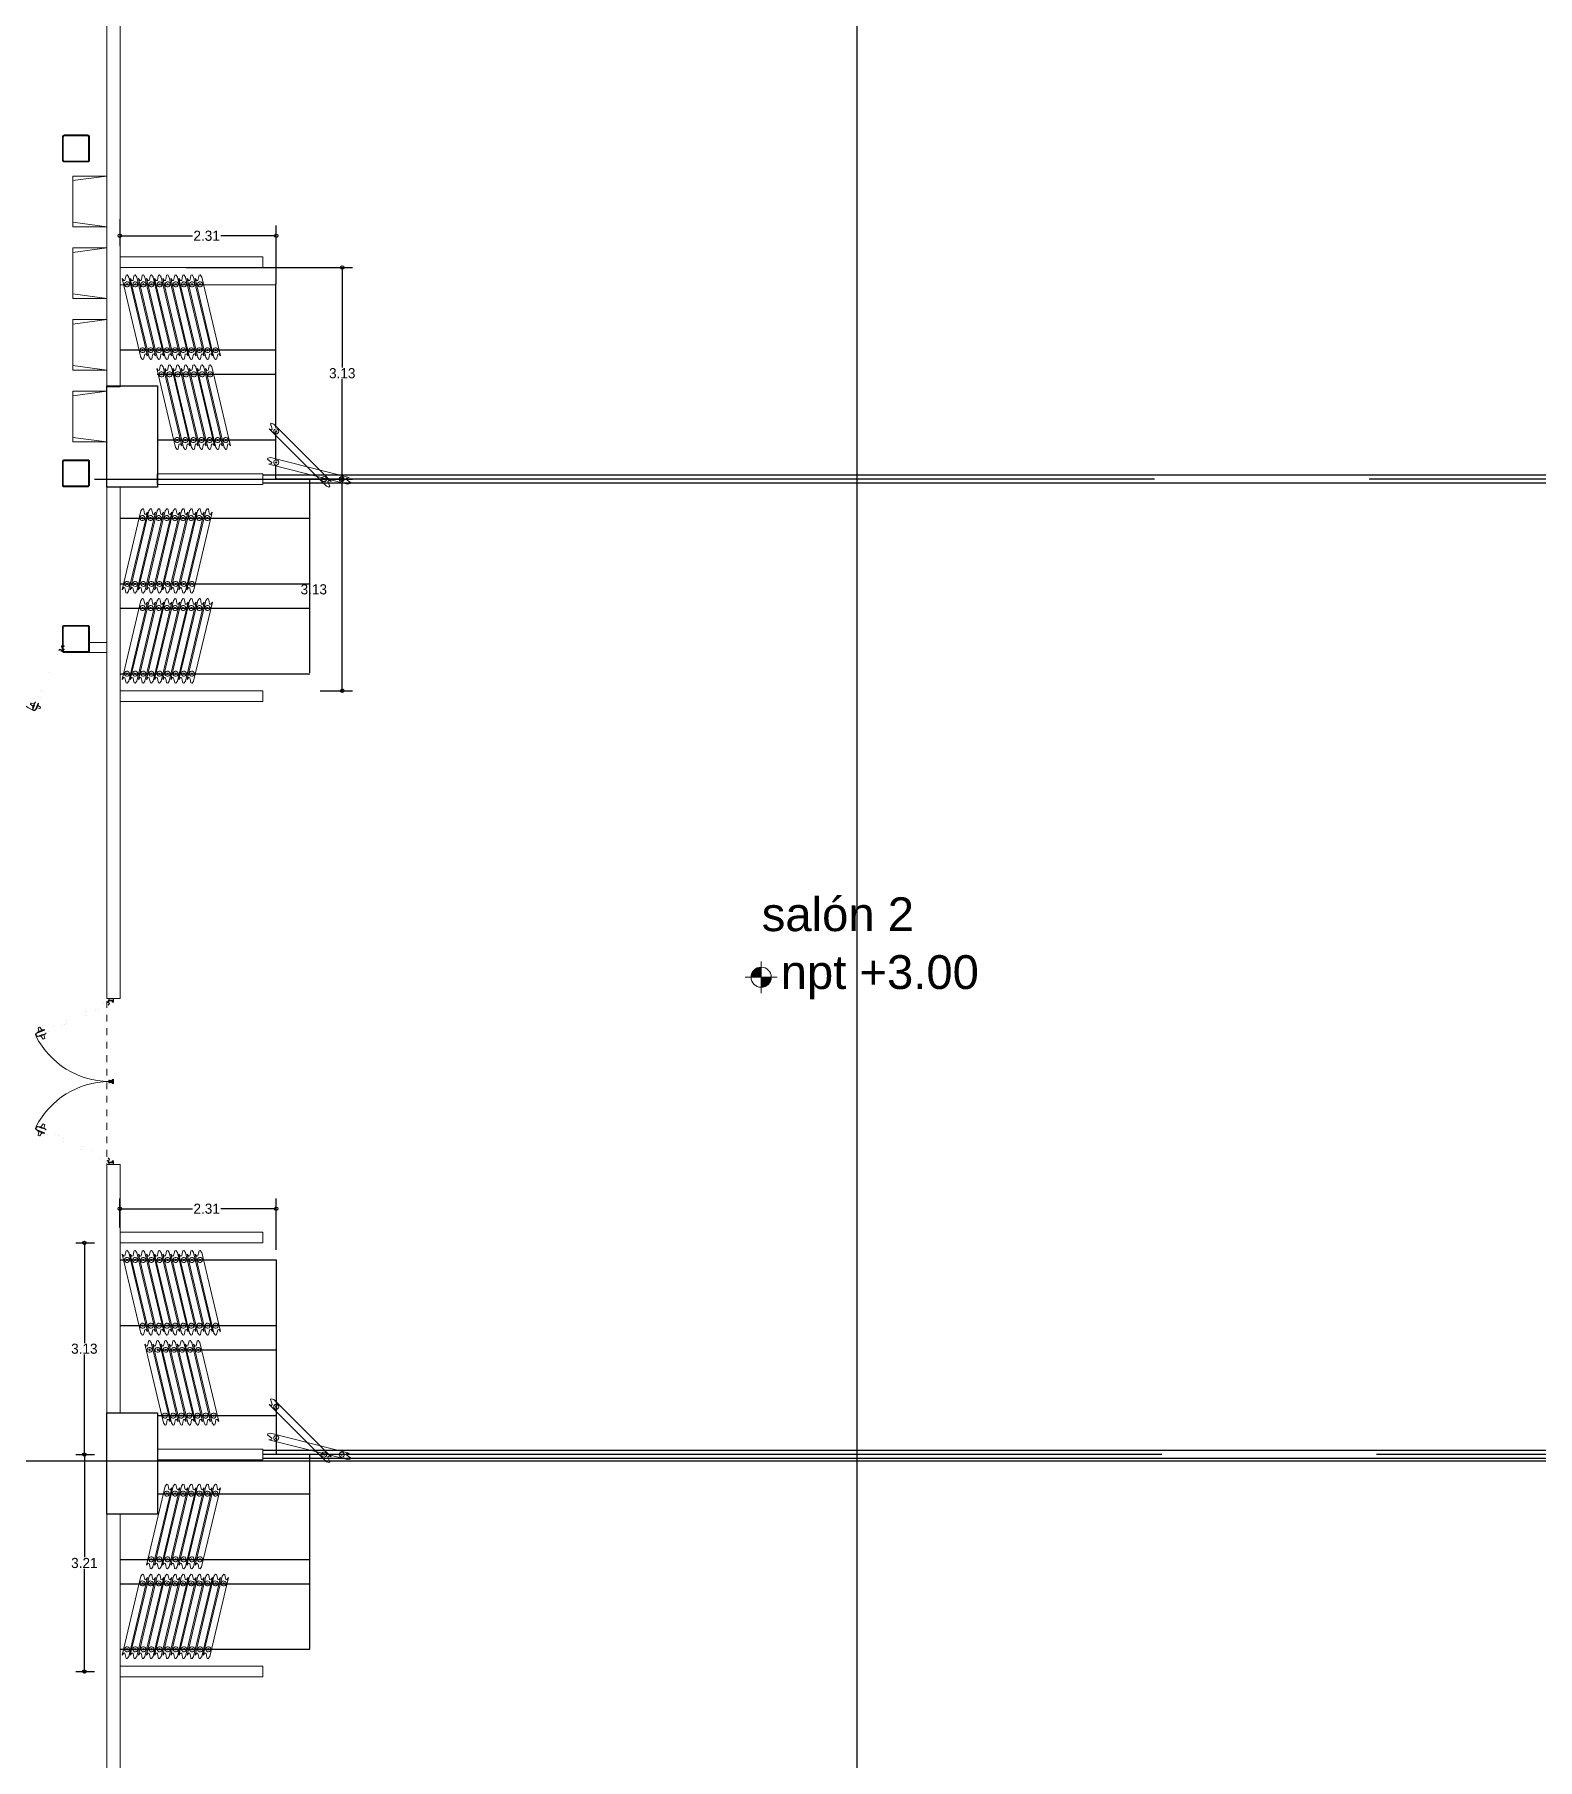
# Model space of a CAD drawing. Header units: millimetres. Extents: x 744843 to 745492, y 2520966 to 2521458.
# Drawn here: x 745348.16 to 745370.4, y 2521119.69 to 2521145.21 of the extents above; entities that cross this region are included whole.
import ezdxf

# ---------------------------------------------------------------- set-up
doc = ezdxf.new("R2010")
doc.units = ezdxf.units.MM
doc.header["$PDMODE"] = 35
doc.header["$PDSIZE"] = 1
doc.linetypes.add('CENTRO2', pattern=[28.575, 19.05, -3.175, 3.175, -3.175])
doc.linetypes.add('HIDDEN', pattern=[9.525, 6.35, -3.175])
for name, color, linetype in [('A-Columnas_Pppal', 3, 'Continuous'), ('A_Cotas_Paños', 8, 'Continuous'), ('A_Ejes', 8, 'Continuous'), ('A_Muebles_fijos', 8, 'Continuous'), ('A_Muros_Mobiles', 16, 'Continuous')]:
    doc.layers.add(name, color=color, linetype=linetype)
for name, color, linetype, lineweight in [('A-Columnas_Secun', 74, 'Continuous', 20), ('A_Muebles', 8, 'Continuous', 20), ('A_Muros', 30, 'Continuous', 20), ('A_Muros_Concreto', 3, 'Continuous', 0), ('A_Niveles', 1, 'Continuous', 20), ('A_Proyecciones', 192, 'HIDDEN', 20), ('A_Puertas', 8, 'Continuous', 0), ('A_Textos', 4, 'Continuous', 20)]:
    doc.layers.add(name, color=color, linetype=linetype, lineweight=lineweight)
doc.styles.add('Arial', font='arial.ttf', dxfattribs={"height": 1})
doc.dimstyles.new('EJES', dxfattribs={"dimtxt": 0.25, "dimasz": 0.25, "dimexe": 0.5, "dimexo": 0.25, "dimgap": 0.01, "dimtad": 0, "dimtih": 1, "dimtoh": 1, "dimzin": 4, "dimdsep": 46, "dimtxsty": 'Standard', "dimblk": 'ORIGIN', "dimcen": 0.09, "dimclrd": 8, "dimclre": 8, "dimclrt": 4, "dimadec": 1, "dimazin": 0, "dimtfac": 1, "dimtofl": 0, "dimtmove": 2, "dimatfit": 3, "dimfxl": 0.15, "dimtolj": 1, "dimtzin": 0, "dimlwd": -1, "dimlwe": -1, "dimarcsym": 0})

# ---------------------------------------------------------------- blocks, each defined once
blk = doc.blocks.new('telefono publico')
at = {"layer": 'A_Muebles'}
for points in [[(-131445.548, 696882.413), (-131445.148, 696882.413), (-131445.148, 696881.813), (-131445.548, 696881.813)], [(-131445.548, 696882.413), (-131445.148, 696882.359), (-131445.148, 696881.867), (-131445.548, 696881.813)]]:
    blk.add_lwpolyline(points, close=True, dxfattribs=at)
blk = doc.blocks.new('A$C05567849-flat-70')
at = {"layer": 'A_Muros_Mobiles', "color": 8, "lineweight": 5}
for p, q in [((-0.014, 0.089), (-0.018, 0.073)), ((0.012, 0.048), (-0.018, 0.073)), ((0.024, 0.097), (-0.014, 0.089)), ((0, 0), (0.038, 0.008)), ((1.163, -0.294), (0, 0)), ((0.012, 0.048), (0.042, 0.024)), ((0.024, 0.097), (1.188, -0.197)), ((0.038, 0.008), (0.042, 0.024)), ((1.15, -0.205), (1.146, -0.221)), ((1.176, -0.245), (1.146, -0.221)), ((1.188, -0.197), (1.15, -0.205)), ((1.176, -0.245), (1.206, -0.27)), ((1.163, -0.294), (1.201, -0.286)), ((1.201, -0.286), (1.206, -0.27))]:
    blk.add_line(p, q, dxfattribs=at)
for centre, major_axis, start_param, end_param in [((0.109, 0.024), (0.0264, 0.0264), 2.108743, 8.391928), ((0.109, 0.024), (-0.00647, 0.00647), 0.537946299462214, 6.8211316066418), ((1.079, -0.221), (0.0264, 0.0264), 2.108743, 8.391928), ((1.079, -0.221), (-0.00647, 0.00647), 0.537946301142366, 6.821131608321952)]:
    blk.add_ellipse(centre, major_axis=major_axis, ratio=1, start_param=start_param, end_param=end_param, dxfattribs=at)
blk = doc.blocks.new('A$C05567849-flat-71')
at = {"layer": 'A_Muros_Mobiles', "color": 8, "lineweight": 5}
for p, q in [((0.85, -0.847), (0, 0)), ((0, 0), (0.037, -0.013)), ((0.034, 0.084), (0.022, 0.072)), ((0.035, 0.035), (0.022, 0.072)), ((0.071, 0.071), (0.034, 0.084)), ((0.035, 0.035), (0.048, -0.001)), ((0.071, 0.071), (0.921, -0.776)), ((0.037, -0.013), (0.048, -0.001)), ((0.884, -0.763), (0.872, -0.775)), ((0.921, -0.776), (0.884, -0.763)), ((0.85, -0.847), (0.887, -0.86)), ((0.885, -0.812), (0.872, -0.775)), ((0.885, -0.812), (0.898, -0.848)), ((0.887, -0.86), (0.898, -0.848))]:
    blk.add_line(p, q, dxfattribs=at)
for centre, major_axis, start_param, end_param in [((0.106, -0.035), (0.0264, 0.0264), 1.572493, 7.855678), ((0.106, -0.035), (0.00647, 0.00647), 1.572493, 7.855678), ((0.814, -0.741), (0.0264, 0.0264), 1.572493, 7.855678), ((0.814, -0.741), (-0.00647, 0.00647), 0.001697, 6.284882)]:
    blk.add_ellipse(centre, major_axis=major_axis, ratio=1, start_param=start_param, end_param=end_param, dxfattribs=at)
blk = doc.blocks.new('A$C05567849-flat-72')
at = {"layer": 'A_Muros_Mobiles', "color": 8, "lineweight": 5}
for p, q in [((-0.014, 0.089), (-0.018, 0.073)), ((0.012, 0.048), (-0.018, 0.073)), ((0.024, 0.097), (-0.014, 0.089)), ((0, 0), (0.038, 0.008)), ((1.163, -0.294), (0, 0)), ((0.012, 0.048), (0.042, 0.024)), ((0.024, 0.097), (1.188, -0.197)), ((0.038, 0.008), (0.042, 0.024)), ((1.15, -0.205), (1.146, -0.221)), ((1.176, -0.245), (1.146, -0.221)), ((1.188, -0.197), (1.15, -0.205)), ((1.176, -0.245), (1.206, -0.27)), ((1.163, -0.294), (1.201, -0.286)), ((1.201, -0.286), (1.206, -0.27))]:
    blk.add_line(p, q, dxfattribs=at)
for centre, major_axis, start_param, end_param in [((0.109, 0.024), (0.0264, 0.0264), 2.108743, 8.391928), ((0.109, 0.024), (-0.00647, 0.00647), 0.537946299462214, 6.8211316066418), ((1.079, -0.221), (0.0264, 0.0264), 2.108743, 8.391928), ((1.079, -0.221), (-0.00647, 0.00647), 0.537946301142366, 6.821131608321952)]:
    blk.add_ellipse(centre, major_axis=major_axis, ratio=1, start_param=start_param, end_param=end_param, dxfattribs=at)
blk = doc.blocks.new('A$C05567849-flat-73')
at = {"layer": 'A_Muros_Mobiles', "color": 8, "lineweight": 5}
for p, q in [((0.85, -0.847), (0, 0)), ((0, 0), (0.037, -0.013)), ((0.034, 0.084), (0.022, 0.072)), ((0.035, 0.035), (0.022, 0.072)), ((0.071, 0.071), (0.034, 0.084)), ((0.035, 0.035), (0.048, -0.001)), ((0.071, 0.071), (0.921, -0.776)), ((0.037, -0.013), (0.048, -0.001)), ((0.884, -0.763), (0.872, -0.775)), ((0.921, -0.776), (0.884, -0.763)), ((0.85, -0.847), (0.887, -0.86)), ((0.885, -0.812), (0.872, -0.775)), ((0.885, -0.812), (0.898, -0.848)), ((0.887, -0.86), (0.898, -0.848))]:
    blk.add_line(p, q, dxfattribs=at)
for centre, major_axis, start_param, end_param in [((0.106, -0.035), (0.0264, 0.0264), 1.572493, 7.855678), ((0.106, -0.035), (0.00647, 0.00647), 1.572493, 7.855678), ((0.814, -0.741), (0.0264, 0.0264), 1.572493, 7.855678), ((0.814, -0.741), (-0.00647, 0.00647), 0.001697, 6.284882)]:
    blk.add_ellipse(centre, major_axis=major_axis, ratio=1, start_param=start_param, end_param=end_param, dxfattribs=at)
blk = doc.blocks.new('A$C05567849-flat-74')
at = {"layer": 'A_Muros_Mobiles', "color": 8, "lineweight": 5}
for p, q in [((0.277, -1.168), (0, 0)), ((0, 0), (0.024, -0.03)), ((0.049, 0.012), (0.04, -0.026)), ((0.049, 0.012), (0.057, 0.049)), ((0.073, 0.053), (0.057, 0.049)), ((0.097, 0.023), (0.073, 0.053)), ((0.097, 0.023), (0.374, -1.145)), ((0.024, -0.03), (0.04, -0.026)), ((0.277, -1.168), (0.301, -1.198)), ((0.301, -1.198), (0.317, -1.194)), ((0.325, -1.156), (0.317, -1.194)), ((0.325, -1.156), (0.333, -1.118)), ((0.35, -1.114), (0.333, -1.118)), ((0.374, -1.145), (0.35, -1.114))]:
    blk.add_line(p, q, dxfattribs=at)
for centre, major_axis in [((0.072, -0.086), (0.0264, 0.0264)), ((0.072, -0.086), (0.00647, 0.00647)), ((0.302, -1.059), (0.0264, 0.0264)), ((0.302, -1.059), (0.00647, 0.00647))]:
    blk.add_ellipse(centre, major_axis=major_axis, ratio=1, start_param=1.017907, end_param=7.301092, dxfattribs=at)
blk = doc.blocks.new('A$C05567849-flat-84')
at = {"layer": 'A_Muros_Mobiles', "color": 8, "lineweight": 5}
for p, q in [((0.277, -1.168), (0, 0)), ((0, 0), (0.024, -0.03)), ((0.049, 0.012), (0.04, -0.026)), ((0.049, 0.012), (0.057, 0.049)), ((0.073, 0.053), (0.057, 0.049)), ((0.097, 0.023), (0.073, 0.053)), ((0.097, 0.023), (0.374, -1.145)), ((0.024, -0.03), (0.04, -0.026)), ((0.277, -1.168), (0.301, -1.198)), ((0.301, -1.198), (0.317, -1.194)), ((0.325, -1.156), (0.317, -1.194)), ((0.325, -1.156), (0.333, -1.118)), ((0.35, -1.114), (0.333, -1.118)), ((0.374, -1.145), (0.35, -1.114))]:
    blk.add_line(p, q, dxfattribs=at)
for centre, major_axis in [((0.072, -0.086), (0.0264, 0.0264)), ((0.072, -0.086), (0.00647, 0.00647)), ((0.302, -1.059), (0.0264, 0.0264)), ((0.302, -1.059), (0.00647, 0.00647))]:
    blk.add_ellipse(centre, major_axis=major_axis, ratio=1, start_param=1.017907, end_param=7.301092, dxfattribs=at)
blk = doc.blocks.new('A$C05567849-flat-91')
at = {"layer": 'A_Muros_Mobiles', "color": 8, "lineweight": 5}
for p, q in [((0.277, 1.168), (0, 0)), ((0.097, -0.023), (0.374, 1.145)), ((0.277, 1.168), (0.301, 1.198)), ((0.301, 1.198), (0.317, 1.194)), ((0.325, 1.156), (0.317, 1.194)), ((0.325, 1.156), (0.333, 1.118)), ((0.35, 1.114), (0.333, 1.118)), ((0.374, 1.145), (0.35, 1.114)), ((0, 0), (0.024, 0.03)), ((0.024, 0.03), (0.04, 0.026)), ((0.049, -0.012), (0.04, 0.026)), ((0.049, -0.012), (0.057, -0.049)), ((0.073, -0.053), (0.057, -0.049)), ((0.097, -0.023), (0.073, -0.053))]:
    blk.add_line(p, q, dxfattribs=at)
for centre, major_axis in [((0.302, 1.059), (0.0264, -0.0264)), ((0.302, 1.059), (0.00647, -0.00647)), ((0.072, 0.086), (0.0264, -0.0264)), ((0.072, 0.086), (0.00647, -0.00647))]:
    blk.add_ellipse(centre, major_axis=major_axis, ratio=1, start_param=-1.017907, end_param=5.265278, dxfattribs=at)
blk = doc.blocks.new('A$C05567849-flat-100')
at = {"layer": 'A_Muros_Mobiles', "color": 8, "lineweight": 5}
for p, q in [((0.277, 1.168), (0, 0)), ((0.097, -0.023), (0.374, 1.145)), ((0.277, 1.168), (0.301, 1.198)), ((0.301, 1.198), (0.317, 1.194)), ((0.325, 1.156), (0.317, 1.194)), ((0.325, 1.156), (0.333, 1.118)), ((0.35, 1.114), (0.333, 1.118)), ((0.374, 1.145), (0.35, 1.114)), ((0, 0), (0.024, 0.03)), ((0.024, 0.03), (0.04, 0.026)), ((0.049, -0.012), (0.04, 0.026)), ((0.049, -0.012), (0.057, -0.049)), ((0.073, -0.053), (0.057, -0.049)), ((0.097, -0.023), (0.073, -0.053))]:
    blk.add_line(p, q, dxfattribs=at)
for centre, major_axis in [((0.302, 1.059), (0.0264, -0.0264)), ((0.302, 1.059), (0.00647, -0.00647)), ((0.072, 0.086), (0.0264, -0.0264)), ((0.072, 0.086), (0.00647, -0.00647))]:
    blk.add_ellipse(centre, major_axis=major_axis, ratio=1, start_param=-1.017907, end_param=5.265278, dxfattribs=at)
blk = doc.blocks.new('A$C05567849-flat-109')
at = {"layer": 'A_Muros_Mobiles', "color": 8, "lineweight": 5}
for p, q in [((0.277, -1.168), (0, 0)), ((0, 0), (0.024, -0.03)), ((0.049, 0.012), (0.04, -0.026)), ((0.049, 0.012), (0.057, 0.049)), ((0.073, 0.053), (0.057, 0.049)), ((0.097, 0.023), (0.073, 0.053)), ((0.097, 0.023), (0.374, -1.145)), ((0.024, -0.03), (0.04, -0.026)), ((0.277, -1.168), (0.301, -1.198)), ((0.301, -1.198), (0.317, -1.194)), ((0.325, -1.156), (0.317, -1.194)), ((0.325, -1.156), (0.333, -1.118)), ((0.35, -1.114), (0.333, -1.118)), ((0.374, -1.145), (0.35, -1.114))]:
    blk.add_line(p, q, dxfattribs=at)
for centre, major_axis in [((0.072, -0.086), (0.0264, 0.0264)), ((0.072, -0.086), (0.00647, 0.00647)), ((0.302, -1.059), (0.0264, 0.0264)), ((0.302, -1.059), (0.00647, 0.00647))]:
    blk.add_ellipse(centre, major_axis=major_axis, ratio=1, start_param=1.017907, end_param=7.301092, dxfattribs=at)
blk = doc.blocks.new('A$C05567849-flat-119')
at = {"layer": 'A_Muros_Mobiles', "color": 8, "lineweight": 5}
for p, q in [((0.277, -1.168), (0, 0)), ((0, 0), (0.024, -0.03)), ((0.049, 0.012), (0.04, -0.026)), ((0.049, 0.012), (0.057, 0.049)), ((0.073, 0.053), (0.057, 0.049)), ((0.097, 0.023), (0.073, 0.053)), ((0.097, 0.023), (0.374, -1.145)), ((0.024, -0.03), (0.04, -0.026)), ((0.277, -1.168), (0.301, -1.198)), ((0.301, -1.198), (0.317, -1.194)), ((0.325, -1.156), (0.317, -1.194)), ((0.325, -1.156), (0.333, -1.118)), ((0.35, -1.114), (0.333, -1.118)), ((0.374, -1.145), (0.35, -1.114))]:
    blk.add_line(p, q, dxfattribs=at)
for centre, major_axis in [((0.072, -0.086), (0.0264, 0.0264)), ((0.072, -0.086), (0.00647, 0.00647)), ((0.302, -1.059), (0.0264, 0.0264)), ((0.302, -1.059), (0.00647, 0.00647))]:
    blk.add_ellipse(centre, major_axis=major_axis, ratio=1, start_param=1.017907, end_param=7.301092, dxfattribs=at)
blk = doc.blocks.new('A$C05567849-flat-126')
at = {"layer": 'A_Muros_Mobiles', "color": 8, "lineweight": 5}
for p, q in [((0.277, 1.168), (0, 0)), ((0.097, -0.023), (0.374, 1.145)), ((0.277, 1.168), (0.301, 1.198)), ((0.301, 1.198), (0.317, 1.194)), ((0.325, 1.156), (0.317, 1.194)), ((0.325, 1.156), (0.333, 1.118)), ((0.35, 1.114), (0.333, 1.118)), ((0.374, 1.145), (0.35, 1.114)), ((0, 0), (0.024, 0.03)), ((0.024, 0.03), (0.04, 0.026)), ((0.049, -0.012), (0.04, 0.026)), ((0.049, -0.012), (0.057, -0.049)), ((0.073, -0.053), (0.057, -0.049)), ((0.097, -0.023), (0.073, -0.053))]:
    blk.add_line(p, q, dxfattribs=at)
for centre, major_axis in [((0.302, 1.059), (0.0264, -0.0264)), ((0.302, 1.059), (0.00647, -0.00647)), ((0.072, 0.086), (0.0264, -0.0264)), ((0.072, 0.086), (0.00647, -0.00647))]:
    blk.add_ellipse(centre, major_axis=major_axis, ratio=1, start_param=-1.017907, end_param=5.265278, dxfattribs=at)
blk = doc.blocks.new('A$C05567849-flat-133')
at = {"layer": 'A_Muros_Mobiles', "color": 8, "lineweight": 5}
for p, q in [((0.277, 1.168), (0, 0)), ((0.097, -0.023), (0.374, 1.145)), ((0.277, 1.168), (0.301, 1.198)), ((0.301, 1.198), (0.317, 1.194)), ((0.325, 1.156), (0.317, 1.194)), ((0.325, 1.156), (0.333, 1.118)), ((0.35, 1.114), (0.333, 1.118)), ((0.374, 1.145), (0.35, 1.114)), ((0, 0), (0.024, 0.03)), ((0.024, 0.03), (0.04, 0.026)), ((0.049, -0.012), (0.04, 0.026)), ((0.049, -0.012), (0.057, -0.049)), ((0.073, -0.053), (0.057, -0.049)), ((0.097, -0.023), (0.073, -0.053))]:
    blk.add_line(p, q, dxfattribs=at)
for centre, major_axis in [((0.302, 1.059), (0.0264, -0.0264)), ((0.302, 1.059), (0.00647, -0.00647)), ((0.072, 0.086), (0.0264, -0.0264)), ((0.072, 0.086), (0.00647, -0.00647))]:
    blk.add_ellipse(centre, major_axis=major_axis, ratio=1, start_param=-1.017907, end_param=5.265278, dxfattribs=at)
blk = doc.blocks.new('_Origin')
at = {"color": 0, "linetype": 'ByBlock', "lineweight": -2}
blk.add_line((0, 0), (-1, 0), dxfattribs=at)
blk.add_circle((0, 0), 0.5, dxfattribs=at)
blk = doc.blocks.new('*D221')
at = {"layer": 'A_Cotas_Paños', "color": 8, "transparency": 16777216}
for p, q in [((745349.425, 2521142.474), (745349.425, 2521142.078)), ((745349.475, 2521142.228), (745350.499, 2521142.228)), ((745351.688, 2521142.228), (745350.919, 2521142.228)), ((745351.738, 2521141.512), (745351.738, 2521142.378))]:
    blk.add_line(p, q, dxfattribs=at)
at = {"layer": 'Defpoints', "color": 0, "transparency": 16777216}
for p in [(745349.425, 2521142.624), (745349.425, 2521142.228), (745351.738, 2521141.362)]:
    blk.add_point(p, dxfattribs=at)
at = {"layer": 'A_Cotas_Paños', "color": 8, "transparency": 16777216, "xscale": 0.05, "yscale": 0.05, "zscale": 0.05, "rotation": 180}
blk.add_blockref('_Origin', (745349.425, 2521142.228), dxfattribs=at)
at = {"layer": 'A_Cotas_Paños', "color": 8, "transparency": 16777216, "xscale": 0.05, "yscale": 0.05, "zscale": 0.05}
blk.add_blockref('_Origin', (745351.738, 2521142.228), dxfattribs=at)
at = {"layer": 'A_Cotas_Paños', "color": 4, "transparency": 16777216, "insert": (745350.709, 2521142.228), "char_height": 0.15, "attachment_point": 5}
blk.add_mtext('\\A1;2.31', dxfattribs=at)
blk = doc.blocks.new('*D220')
at = {"layer": 'A_Cotas_Paños', "color": 8, "transparency": 16777216}
for p, q in [((745349.425, 2521127.559), (745349.425, 2521127.985)), ((745351.738, 2521127.229), (745351.738, 2521127.985)), ((745349.475, 2521127.835), (745350.499, 2521127.835)), ((745351.688, 2521127.835), (745350.919, 2521127.835))]:
    blk.add_line(p, q, dxfattribs=at)
at = {"layer": 'Defpoints', "color": 0, "transparency": 16777216}
for p in [(745349.425, 2521127.835), (745349.425, 2521127.409), (745351.738, 2521127.079)]:
    blk.add_point(p, dxfattribs=at)
at = {"layer": 'A_Cotas_Paños', "color": 8, "transparency": 16777216, "xscale": 0.05, "yscale": 0.05, "zscale": 0.05, "rotation": 180}
blk.add_blockref('_Origin', (745349.425, 2521127.835), dxfattribs=at)
at = {"layer": 'A_Cotas_Paños', "color": 8, "transparency": 16777216, "xscale": 0.05, "yscale": 0.05, "zscale": 0.05}
blk.add_blockref('_Origin', (745351.738, 2521127.835), dxfattribs=at)
at = {"layer": 'A_Cotas_Paños', "color": 4, "transparency": 16777216, "insert": (745350.709, 2521127.835), "char_height": 0.15, "attachment_point": 5}
blk.add_mtext('\\A1;2.31', dxfattribs=at)
blk = doc.blocks.new('*D222')
at = {"layer": 'A_Cotas_Paños', "color": 8, "transparency": 16777216}
for p, q in [((745350.408, 2521141.759), (745352.865, 2521141.759)), ((745352.715, 2521141.709), (745352.715, 2521140.279)), ((745352.715, 2521138.679), (745352.715, 2521140.109)), ((745349.048, 2521138.629), (745352.865, 2521138.629))]:
    blk.add_line(p, q, dxfattribs=at)
at = {"layer": 'Defpoints', "color": 0, "transparency": 16777216}
for p in [(745350.258, 2521141.759), (745348.898, 2521138.629), (745352.715, 2521138.629)]:
    blk.add_point(p, dxfattribs=at)
at = {"layer": 'A_Cotas_Paños', "color": 8, "transparency": 16777216, "xscale": 0.05, "yscale": 0.05, "zscale": 0.05}
for p, rotation in [((745352.715, 2521141.759), 90), ((745352.715, 2521138.629), 270)]:
    blk.add_blockref('_Origin', p, dxfattribs=dict(at, rotation=rotation))
at = {"layer": 'A_Cotas_Paños', "color": 4, "transparency": 16777216, "insert": (745352.715, 2521140.194), "char_height": 0.15, "attachment_point": 5}
blk.add_mtext('\\A1;3.13', dxfattribs=at)
blk = doc.blocks.new('*D223')
at = {"layer": 'A_Cotas_Paños', "color": 8, "transparency": 16777216}
for p, q in [((745349.048, 2521138.629), (745352.865, 2521138.629)), ((745352.715, 2521135.549), (745352.715, 2521138.579)), ((745352.388, 2521135.499), (745352.865, 2521135.499))]:
    blk.add_line(p, q, dxfattribs=at)
at = {"layer": 'Defpoints', "color": 0, "transparency": 16777216}
for p in [(745348.898, 2521138.629), (745352.715, 2521138.629), (745352.238, 2521135.499)]:
    blk.add_point(p, dxfattribs=at)
at = {"layer": 'A_Cotas_Paños', "color": 8, "transparency": 16777216, "xscale": 0.05, "yscale": 0.05, "zscale": 0.05}
for p, rotation in [((745352.715, 2521138.629), 90), ((745352.715, 2521135.499), 270)]:
    blk.add_blockref('_Origin', p, dxfattribs=dict(at, rotation=rotation))
at = {"layer": 'A_Cotas_Paños', "color": 4, "transparency": 16777216, "insert": (745352.294, 2521136.997), "char_height": 0.15, "attachment_point": 5}
blk.add_mtext('\\A1;3.13', dxfattribs=at)
blk = doc.blocks.new('*D224')
at = {"layer": 'A_Cotas_Paños', "color": 8, "transparency": 16777216}
for p, q in [((745348.775, 2521124.199), (745349.05, 2521124.199)), ((745348.9, 2521124.149), (745348.9, 2521122.679)), ((745348.9, 2521121.039), (745348.9, 2521122.509)), ((745348.775, 2521120.989), (745349.05, 2521120.989))]:
    blk.add_line(p, q, dxfattribs=at)
at = {"layer": 'Defpoints', "color": 0, "transparency": 16777216}
for p in [(745348.625, 2521124.199), (745348.9, 2521124.199), (745348.625, 2521120.989)]:
    blk.add_point(p, dxfattribs=at)
at = {"layer": 'A_Cotas_Paños', "color": 8, "transparency": 16777216, "xscale": 0.05, "yscale": 0.05, "zscale": 0.05}
for p, rotation in [((745348.9, 2521124.199), 90), ((745348.9, 2521120.989), 270)]:
    blk.add_blockref('_Origin', p, dxfattribs=dict(at, rotation=rotation))
at = {"layer": 'A_Cotas_Paños', "color": 4, "transparency": 16777216, "insert": (745348.9, 2521122.594), "char_height": 0.15, "attachment_point": 5}
blk.add_mtext('\\A1;3.21', dxfattribs=at)
blk = doc.blocks.new('*D225')
at = {"layer": 'A_Cotas_Paños', "color": 8, "transparency": 16777216}
for p, q in [((745348.775, 2521127.329), (745349.05, 2521127.329)), ((745348.9, 2521127.279), (745348.9, 2521125.849)), ((745348.9, 2521124.249), (745348.9, 2521125.679)), ((745348.775, 2521124.199), (745349.05, 2521124.199))]:
    blk.add_line(p, q, dxfattribs=at)
at = {"layer": 'Defpoints', "color": 0, "transparency": 16777216}
for p in [(745348.625, 2521127.329), (745348.9, 2521127.329), (745348.625, 2521124.199)]:
    blk.add_point(p, dxfattribs=at)
at = {"layer": 'A_Cotas_Paños', "color": 8, "transparency": 16777216, "xscale": 0.05, "yscale": 0.05, "zscale": 0.05}
for p, rotation in [((745348.9, 2521127.329), 90), ((745348.9, 2521124.199), 270)]:
    blk.add_blockref('_Origin', p, dxfattribs=dict(at, rotation=rotation))
at = {"layer": 'A_Cotas_Paños', "color": 4, "transparency": 16777216, "insert": (745348.9, 2521125.764), "char_height": 0.15, "attachment_point": 5}
blk.add_mtext('\\A1;3.13', dxfattribs=at)
blk = doc.blocks.new('puerta 100')
at = {"layer": 'A_Puertas'}
for p, q in [((0.339, 0.869), (0.332, 0.853)), ((0.333, 0.849), (0.37, 0.824)), ((0.342, 0.87), (0.386, 0.861)), ((0.402, 0.886), (0.363, 0.795)), ((0.363, 0.795), (0.367, 0.815)), ((0.368, 0.793), (0.363, 0.795)), ((0.39, 0.869), (0.367, 0.815)), ((0.408, 0.883), (0.368, 0.793)), ((0.402, 0.886), (0.39, 0.869)), ((0.408, 0.883), (0.402, 0.886)), ((0.404, 0.777), (0.409, 0.775)), ((0.449, 0.865), (0.409, 0.775)), ((0.409, 0.775), (0.421, 0.791)), ((0.412, 0.888), (0.41, 0.889)), ((0.445, 0.845), (0.421, 0.791)), ((0.443, 0.868), (0.423, 0.822)), ((0.469, 0.789), (0.425, 0.8)), ((0.479, 0.811), (0.441, 0.837)), ((0.449, 0.865), (0.443, 0.868)), ((0.444, 0.872), (0.445, 0.872)), ((0.449, 0.865), (0.445, 0.845)), ((0.48, 0.808), (0.473, 0.791)), ((0, 0.001), (0, -0.055)), ((0.008, 0.004), (0.008, 0.002)), ((0.008, 0.001), (0.008, -0.03)), ((0.009, 0.003), (0.009, 0.002)), ((0.009, 0.001), (0.009, -0.03)), ((0.016, 0.008), (0.047, -0.005)), ((0.016, 0.006), (0.046, -0.006)), ((0.026, 0.027), (0.02, 0.012)), ((0.021, 0.012), (0.024, 0.019)), ((0.024, 0.02), (0.027, 0.027)), ((0.031, 0.017), (0.024, 0.02)), ((0.024, 0.019), (0.03, 0.016)), ((0.03, 0.016), (0.025, 0.005)), ((0.025, 0.005), (0.046, -0.004)), ((0.027, 0.027), (0.026, 0.027)), ((0.027, 0.027), (0.026, 0.027)), ((0.027, 0.008), (0.031, 0.017)), ((0.047, -0.001), (0.027, 0.008)), ((0.046, -0.004), (0.051, 0.007)), ((0.051, 0.008), (0.047, -0.001)), ((0.057, 0.006), (0.051, 0.008)), ((0.051, 0.007), (0.057, 0.005)), ((0.057, 0.005), (0.054, -0.002)), ((0.055, -0.003), (0.061, 0.012)), ((0.06, 0.012), (0.057, 0.006)), ((0.06, 0.012), (0.062, 0.012)), ((0.061, 0.012), (0.06, 0.012)), ((1, 0.001), (1, -0.055)), ((0.008, -0.03), (0.008, -0.03)), ((0.008, -0.03), (0.009, -0.03)), ((0.009, -0.03), (0.009, -0.03)), ((0.046, -0.006), (0.047, -0.005)), ((0.047, -0.005), (0.047, -0.005))]:
    blk.add_line(p, q, dxfattribs=at)
at = {"layer": 'A_Puertas', "const_width": 0.000051}
for points in [[(0.023, 0.014), (0.022, 0.011, -1), (0.02, 0.012), (0.404, 0.873), (0.416, 0.902, -1), (0.418, 0.901), (0.417, 0.899), (0.417, 0.898), (0.419, 0.901, 1), (0.416, 0.902), (0.403, 0.873), (0.019, 0.012, 1), (0.022, 0.011), (0.023, 0.014)], [(0.054, 0), (0.053, -0.003, 1), (0.055, -0.003), (0.439, 0.858), (0.451, 0.887, 1), (0.449, 0.888), (0.448, 0.885), (0.448, 0.885), (0.449, 0.888, -1), (0.452, 0.887), (0.439, 0.858), (0.055, -0.004, -1), (0.052, -0.002), (0.054, 0)]]:
    blk.add_lwpolyline(points, format="xyb", close=True, dxfattribs=at)
at = {"layer": 'A_Puertas'}
for points in [[(0.444, 0.891), (0.424, 0.9), (0.42, 0.89), (0.413, 0.893), (0.411, 0.887), (0.41, 0.887), (0.416, 0.902, -2.414214), (0.417, 0.901), (0.414, 0.894), (0.42, 0.892), (0.425, 0.905), (0.426, 0.904), (0.425, 0.903), (0.445, 0.894), (0.446, 0.896), (0.447, 0.895), (0.441, 0.882), (0.447, 0.88), (0.45, 0.886, -2.414214), (0.451, 0.887), (0.445, 0.872), (0.444, 0.872), (0.447, 0.879), (0.44, 0.882)], [(-0.015, -0.007), (-0.015, 0.001, -0.414214), (-0.014, 0.002), (0.009, 0.002, -0.414214), (0.01, 0.001), (0.01, -0.039, 0.414214), (0.011, -0.04), (0.023, -0.04, -0.414214), (0.024, -0.041), (0.024, -0.055, -0.414214), (0.023, -0.056), (-0.014, -0.056, -0.414214), (-0.015, -0.055), (-0.015, -0.047), (-0.014, -0.047), (-0.014, -0.055, 0.414214), (-0.014, -0.055), (0.023, -0.055, 0.414214), (0.024, -0.055), (0.024, -0.041, 0.414214), (0.023, -0.041), (0.011, -0.041, -0.414214), (0.009, -0.039), (0.009, 0.001, 0.414214), (0.009, 0.001), (-0.014, 0.001, 0.414214), (-0.014, 0.001), (-0.014, -0.007)], [(1.015, -0.007), (1.015, 0.001, 0.414214), (1.014, 0.002), (0.991, 0.002, 0.414214), (0.99, 0.001), (0.99, -0.039, -0.414214), (0.989, -0.04), (0.977, -0.04, 0.414214), (0.976, -0.041), (0.976, -0.055, 0.414214), (0.977, -0.056), (1.014, -0.056, 0.414214), (1.015, -0.055), (1.015, -0.047), (1.014, -0.047), (1.014, -0.055, -0.414214), (1.014, -0.055), (0.977, -0.055, -0.414214), (0.976, -0.055), (0.976, -0.041, -0.414214), (0.977, -0.041), (0.989, -0.041, 0.414214), (0.991, -0.039), (0.991, 0.001, -0.414214), (0.991, 0.001), (1.014, 0.001, -0.414214), (1.014, 0.001), (1.014, -0.007)]]:
    blk.add_lwpolyline(points, format="xyb", close=True, dxfattribs=at)
blk.add_circle((0.011, 0.007), 0.00206, dxfattribs=at)
for centre, radius, start, end in [((0.335, 0.851), 0.00361, 160.494, 235.1824), ((0.341, 0.868), 0.00255, 77.5154, 158.651), ((-0.013, -0.007), 1.013, 0.5148, 63.0151), ((0.469, 0.793), 0.00361, 257.7899, 332.4783), ((0.477, 0.809), 0.00255, 334.3213, 55.4569), ((0.011, 0.007), 0.00515, 246.3532, 229.4548), ((0.021, 0.011), 0.00103, 156.4861, 66.4861), ((0.054, -0.003), 0.00103, 66.4861, 336.4861)]:
    blk.add_arc(centre, radius, start, end, dxfattribs=at)
blk = doc.blocks.new('niveles')
at = {"layer": 'A_Niveles'}
h = blk.add_hatch(color=256, dxfattribs=at)
h.paths.add_polyline_path([(-0.438, 0.174), (-0.289, 0.174), (-0.289, 0.323, 0.414214)])
h.paths.add_polyline_path([(-0.14, 0.174), (-0.289, 0.174), (-0.289, 0.025, 0.414214)])
for p, q in [((-0.289, 0.409), (-0.289, -0.061)), ((-0.525, 0.174), (-0.054, 0.174)), ((-0.479, 0.174), (-0.094, 0.174))]:
    blk.add_line(p, q, dxfattribs=at)
blk.add_circle((-0.289, 0.174), 0.149, dxfattribs=at)
at = {"layer": 'A_Textos', "ltscale": 0.0065, "width": 1.2}
blk.add_attdef('NIVEL', (0, 0), '', height=0.3, dxfattribs=at)
blk = doc.blocks.new('puerta 120')
at = {"layer": 'A_Puertas'}
for p, q in [((0.408, 1.046), (0.399, 1.027)), ((0.401, 1.022), (0.446, 0.992)), ((0.411, 1.048), (0.465, 1.037)), ((0.484, 1.067), (0.437, 0.957)), ((0.47, 1.047), (0.441, 0.982)), ((0.491, 1.064), (0.443, 0.955)), ((0.484, 1.067), (0.47, 1.047)), ((0.491, 1.064), (0.484, 1.067)), ((0.54, 1.042), (0.493, 0.933)), ((0.496, 1.07), (0.494, 1.071)), ((0.534, 1.045), (0.51, 0.99)), ((0.534, 1.05), (0.536, 1.05)), ((0.54, 1.042), (0.534, 1.045)), ((0.54, 1.042), (0.536, 1.018)), ((0.437, 0.957), (0.441, 0.982)), ((0.443, 0.955), (0.437, 0.957)), ((0.486, 0.936), (0.493, 0.933)), ((0.493, 0.933), (0.508, 0.953)), ((0.536, 1.018), (0.508, 0.953)), ((0.564, 0.951), (0.512, 0.964)), ((0.577, 0.976), (0.531, 1.008)), ((0.578, 0.973), (0.569, 0.953)), ((0, 0.001), (0, -0.067)), ((0.01, 0.004), (0.01, 0.002)), ((0.01, 0.001), (0.01, -0.036)), ((0.011, 0.003), (0.011, 0.002)), ((0.011, 0.001), (0.011, -0.036)), ((0.02, 0.01), (0.056, -0.006)), ((0.02, 0.008), (0.055, -0.008)), ((0.032, 0.033), (0.024, 0.014)), ((0.025, 0.015), (0.029, 0.023)), ((0.029, 0.024), (0.033, 0.032)), ((0.037, 0.021), (0.029, 0.024)), ((0.029, 0.023), (0.036, 0.02)), ((0.036, 0.02), (0.03, 0.006)), ((0.03, 0.006), (0.056, -0.005)), ((0.033, 0.032), (0.031, 0.033)), ((0.033, 0.032), (0.032, 0.033)), ((0.032, 0.009), (0.037, 0.021)), ((0.056, -0.001), (0.032, 0.009)), ((0.061, 0.01), (0.056, -0.001)), ((0.056, -0.005), (0.062, 0.009)), ((0.069, 0.007), (0.061, 0.01)), ((0.062, 0.009), (0.069, 0.006)), ((0.069, 0.006), (0.065, -0.002)), ((0.066, -0.004), (0.074, 0.014)), ((0.073, 0.015), (0.069, 0.007)), ((0.073, 0.015), (0.074, 0.014)), ((0.074, 0.014), (0.073, 0.015)), ((1.204, 0.001), (1.204, -0.067)), ((0.01, -0.036), (0.01, -0.036)), ((0.01, -0.036), (0.011, -0.036)), ((0.011, -0.036), (0.011, -0.036)), ((0.056, -0.008), (0.056, -0.006)), ((0.056, -0.006), (0.056, -0.006))]:
    blk.add_line(p, q, dxfattribs=at)
at = {"layer": 'A_Puertas', "const_width": 0.0000614}
for points in [[(0.027, 0.017), (0.026, 0.013, -1), (0.024, 0.014), (0.486, 1.051), (0.501, 1.086, -1), (0.503, 1.085), (0.502, 1.082), (0.503, 1.082), (0.504, 1.085, 1), (0.501, 1.087), (0.486, 1.052), (0.023, 0.015, 1), (0.027, 0.013), (0.028, 0.016)], [(0.065, 0), (0.064, -0.003, 1), (0.066, -0.004), (0.528, 1.033), (0.543, 1.068, 1), (0.541, 1.069), (0.54, 1.066), (0.539, 1.066), (0.54, 1.069, -1), (0.544, 1.068), (0.529, 1.033), (0.066, -0.004, -1), (0.063, -0.003), (0.064, 0.001)]]:
    blk.add_lwpolyline(points, format="xyb", close=True, dxfattribs=at)
at = {"layer": 'A_Puertas'}
for points in [[(0.535, 1.073), (0.511, 1.084), (0.506, 1.072), (0.498, 1.076), (0.494, 1.068), (0.493, 1.068), (0.501, 1.086, -2.414214), (0.502, 1.085), (0.498, 1.077), (0.505, 1.074), (0.512, 1.09), (0.513, 1.089), (0.512, 1.087), (0.536, 1.077), (0.537, 1.079), (0.538, 1.078), (0.531, 1.062), (0.538, 1.059), (0.542, 1.067, -2.414214), (0.543, 1.068), (0.535, 1.05), (0.534, 1.05), (0.538, 1.058), (0.53, 1.062)], [(-0.018, -0.009), (-0.018, 0.001, -0.414214), (-0.017, 0.002), (0.011, 0.002, -0.414214), (0.012, 0.001), (0.012, -0.047, 0.414214), (0.014, -0.048), (0.028, -0.048, -0.414214), (0.029, -0.049), (0.029, -0.067, -0.414214), (0.028, -0.068), (-0.017, -0.068, -0.414214), (-0.018, -0.067), (-0.018, -0.057), (-0.017, -0.057), (-0.017, -0.067, 0.414214), (-0.017, -0.067), (0.028, -0.067, 0.414214), (0.028, -0.067), (0.028, -0.049, 0.414214), (0.028, -0.049), (0.014, -0.049, -0.414214), (0.011, -0.047), (0.011, 0.001, 0.414214), (0.011, 0.001), (-0.017, 0.001, 0.414214), (-0.017, 0.001), (-0.017, -0.009)], [(1.223, -0.009), (1.223, 0.001, 0.414214), (1.221, 0.002), (1.193, 0.002, 0.414214), (1.192, 0.001), (1.192, -0.047, -0.414214), (1.191, -0.048), (1.176, -0.048, 0.414214), (1.175, -0.049), (1.175, -0.066, 0.414214), (1.176, -0.068), (1.221, -0.068, 0.414214), (1.223, -0.066), (1.223, -0.057), (1.221, -0.057), (1.221, -0.066, -0.414214), (1.221, -0.067), (1.176, -0.067, -0.414214), (1.176, -0.066), (1.176, -0.049, -0.414214), (1.176, -0.049), (1.191, -0.049, 0.414214), (1.193, -0.047), (1.193, 0.001, -0.414214), (1.193, 0.001), (1.221, 0.001, -0.414214), (1.221, 0.001), (1.221, -0.009)]]:
    blk.add_lwpolyline(points, format="xyb", close=True, dxfattribs=at)
blk.add_circle((0.014, 0.009), 0.00248, dxfattribs=at)
for centre, radius, start, end in [((0.403, 1.025), 0.00434, 160.494, 235.1824), ((0.411, 1.045), 0.00307, 77.5154, 158.651), ((-0.016, -0.009), 1.22, 0.5148, 63.0151), ((0.565, 0.955), 0.00434, 257.7899, 332.4783), ((0.575, 0.974), 0.00307, 334.3213, 55.4569), ((0.014, 0.009), 0.0062, 246.3532, 229.4548), ((0.025, 0.014), 0.00124, 156.4861, 66.4861), ((0.065, -0.003), 0.00124, 66.4861, 336.4861)]:
    blk.add_arc(centre, radius, start, end, dxfattribs=at)

msp = doc.modelspace()

# ---------------------------------------------------------------- linework, layer by layer
at = {"layer": 'A-Columnas_Pppal'}
for points in [[(745349.232, 2521140.006), (745349.982, 2521140.006), (745349.982, 2521138.507), (745349.232, 2521138.507)], [(745349.232, 2521124.818), (745349.982, 2521124.818), (745349.982, 2521123.319), (745349.232, 2521123.319)]]:
    msp.add_lwpolyline(points, close=True, dxfattribs=at)
at = {"layer": 'A-Columnas_Secun'}
for points in [[(745348.575, 2521143.694), (745348.575, 2521143.694, -0.414214), (745348.602, 2521143.72), (745348.949, 2521143.72, -0.414214), (745348.976, 2521143.694), (745348.976, 2521143.347, -0.414214), (745348.949, 2521143.32), (745348.602, 2521143.32, -0.414214), (745348.575, 2521143.347), (745348.575, 2521143.694)], [(745348.575, 2521138.888), (745348.575, 2521138.888, -0.414214), (745348.602, 2521138.915), (745348.949, 2521138.915, -0.414214), (745348.976, 2521138.888), (745348.976, 2521138.541, -0.414214), (745348.949, 2521138.514), (745348.602, 2521138.514, -0.414214), (745348.575, 2521138.541), (745348.575, 2521138.888)], [(745348.575, 2521136.438), (745348.575, 2521136.438, -0.414214), (745348.602, 2521136.465), (745348.949, 2521136.465, -0.414214), (745348.976, 2521136.438), (745348.976, 2521136.091, -0.414214), (745348.949, 2521136.064), (745348.602, 2521136.064, -0.414214), (745348.575, 2521136.091), (745348.575, 2521136.438)]]:
    msp.add_lwpolyline(points, format="xyb", dxfattribs=at)
for points in [[(745348.589, 2521143.694, -0.414214), (745348.602, 2521143.707), (745348.949, 2521143.707, -0.414214), (745348.963, 2521143.694), (745348.963, 2521143.347, -0.414214), (745348.949, 2521143.333), (745348.602, 2521143.333, -0.414214), (745348.589, 2521143.347)], [(745348.589, 2521138.888, -0.414214), (745348.602, 2521138.901), (745348.949, 2521138.901, -0.414214), (745348.963, 2521138.888), (745348.963, 2521138.541, -0.414214), (745348.949, 2521138.527), (745348.602, 2521138.527, -0.414214), (745348.589, 2521138.541)], [(745348.589, 2521136.438, -0.414214), (745348.602, 2521136.451), (745348.949, 2521136.451, -0.414214), (745348.963, 2521136.438), (745348.963, 2521136.091, -0.414214), (745348.949, 2521136.078), (745348.602, 2521136.078, -0.414214), (745348.589, 2521136.091)]]:
    msp.add_lwpolyline(points, format="xyb", close=True, dxfattribs=at)
at = {"layer": 'A_Ejes'}
msp.add_line((745360.332, 2521057.851), (745360.332, 2521173.138), dxfattribs=at)
at = {"layer": 'A_Ejes', "ltscale": 0.5}
msp.add_line((745296.02, 2521124.108), (745459.353, 2521124.108), dxfattribs=at)
at = {"layer": 'A_Muros'}
for p, q in [((745349.423, 2521141.759), (745351.538, 2521141.759)), ((745349.425, 2521141.919), (745351.538, 2521141.919)), ((745351.538, 2521141.759), (745351.538, 2521141.919)), ((745349.232, 2521136.214), (745348.976, 2521136.214)), ((745349.232, 2521136.064), (745348.89, 2521136.064)), ((745349.423, 2521135.499), (745351.538, 2521135.499)), ((745349.425, 2521135.339), (745351.538, 2521135.339)), ((745351.538, 2521135.499), (745351.538, 2521135.339)), ((745349.425, 2521127.489), (745351.538, 2521127.489)), ((745351.538, 2521127.329), (745351.538, 2521127.489)), ((745349.423, 2521127.329), (745351.538, 2521127.329)), ((745349.975, 2521124.279), (745351.538, 2521124.279)), ((745349.975, 2521124.119), (745351.538, 2521124.119)), ((745351.538, 2521124.279), (745351.538, 2521124.119)), ((745349.423, 2521121.069), (745351.538, 2521121.069)), ((745351.538, 2521121.069), (745351.538, 2521120.909)), ((745349.425, 2521120.909), (745351.538, 2521120.909))]:
    msp.add_line(p, q, dxfattribs=at)
msp.add_lwpolyline([(745349.975, 2521138.549), (745351.538, 2521138.549), (745351.538, 2521138.709), (745349.975, 2521138.709)], close=True, dxfattribs=at)
at = {"layer": 'A_Muros_Concreto'}
for p, q in [((745349.432, 2521130.945), (745349.232, 2521130.945)), ((745349.432, 2521128.49), (745349.232, 2521128.49))]:
    msp.add_line(p, q, dxfattribs=at)
msp.add_lwpolyline([(745349.432, 2521152.198), (745349.232, 2521152.198), (745349.232, 2521140.006), (745349.432, 2521140.006)], close=True, dxfattribs=at)
msp.add_lwpolyline([(745349.432, 2521152.197), (745349.232, 2521152.197), (745349.232, 2521150.741, -0.027384), (745349.232, 2521149.747), (745349.232, 2521139.996), (745349.432, 2521139.996)], format="xyb", close=True, dxfattribs=at)
for points in [[(745349.432, 2521130.945), (745349.432, 2521138.507), (745349.232, 2521138.507), (745349.232, 2521130.945)], [(745349.232, 2521128.49), (745349.232, 2521124.818), (745349.432, 2521124.818), (745349.432, 2521128.49)], [(745349.432, 2521116.796), (745349.432, 2521123.319), (745349.232, 2521123.319), (745349.232, 2521116.796)]]:
    msp.add_lwpolyline(points, dxfattribs=at)
at = {"layer": 'A_Muros_Mobiles', "color": 1, "linetype": 'CENTRO2'}
for p, q in [((745349.425, 2521141.509), (745351.738, 2521141.503)), ((745349.426, 2521140.539), (745351.738, 2521140.539)), ((745349.975, 2521140.179), (745351.739, 2521140.179)), ((745349.975, 2521139.209), (745351.739, 2521139.209)), ((745393.307, 2521138.629), (745351.738, 2521138.629)), ((745349.425, 2521138.049), (745352.225, 2521138.049)), ((745349.425, 2521137.079), (745352.237, 2521137.079)), ((745349.426, 2521136.719), (745352.238, 2521136.719)), ((745349.425, 2521135.749), (745352.238, 2521135.749)), ((745349.425, 2521127.079), (745351.738, 2521127.079)), ((745351.738, 2521127.079), (745351.738, 2521124.199)), ((745349.426, 2521126.109), (745351.739, 2521126.109)), ((745349.975, 2521125.749), (745351.739, 2521125.749)), ((745349.975, 2521124.779), (745351.739, 2521124.779)), ((745393.413, 2521124.199), (745351.538, 2521124.199)), ((745352.238, 2521121.319), (745352.238, 2521124.199)), ((745349.975, 2521123.619), (745352.238, 2521123.619)), ((745349.425, 2521122.649), (745352.238, 2521122.649)), ((745349.426, 2521122.289), (745352.237, 2521122.289)), ((745349.425, 2521121.319), (745352.238, 2521121.319))]:
    msp.add_line(p, q, dxfattribs=at)
at = {"layer": 'A_Muros_Mobiles', "color": 16, "linetype": 'Continuous'}
for p, q in [((745393.307, 2521138.689), (745351.538, 2521138.689)), ((745393.307, 2521138.569), (745351.538, 2521138.569)), ((745393.413, 2521124.259), (745351.538, 2521124.259)), ((745393.413, 2521124.139), (745351.538, 2521124.139))]:
    msp.add_line(p, q, dxfattribs=at)
at = {"layer": 'A_Muros_Mobiles', "color": 1, "linetype": 'CENTRO2', "flags": 128}
for points in [[(745351.732, 2521139.391), (745351.732, 2521141.518)], [(745351.732, 2521138.915), (745351.732, 2521139.316)], [(745351.732, 2521138.639), (745351.732, 2521138.84)], [(745352.232, 2521138.639), (745352.232, 2521135.761)]]:
    msp.add_lwpolyline(points, dxfattribs=at)
at = {"layer": 'A_Proyecciones', "ltscale": 0.0065}
msp.add_line((745349.232, 2521110.405), (745349.232, 2521135.892), dxfattribs=at)

# ---------------------------------------------------------------- block references
at = {"layer": 'A_Muebles_fijos', "xscale": -1.250000000000021, "yscale": 1.25, "zscale": 1.25, "rotation": 1.058679320209421e-05}
for p in [(581042.457, 1650040.065), (581042.457, 1650039.004), (581042.457, 1650037.943), (581042.457, 1650036.882)]:
    msp.add_blockref('telefono publico', p, dxfattribs=at)
at = {"layer": 'A_Muros_Mobiles'}
for name, p in [('A$C05567849-flat-74', (745349.46, 2521141.595)), ('A$C05567849-flat-74', (745349.58, 2521141.595)), ('A$C05567849-flat-74', (745349.7, 2521141.595)), ('A$C05567849-flat-74', (745349.82, 2521141.595)), ('A$C05567849-flat-74', (745349.94, 2521141.595)), ('A$C05567849-flat-74', (745350.06, 2521141.595)), ('A$C05567849-flat-74', (745350.18, 2521141.595)), ('A$C05567849-flat-74', (745350.3, 2521141.595)), ('A$C05567849-flat-74', (745350.42, 2521141.595)), ('A$C05567849-flat-74', (745350.54, 2521141.595)), ('A$C05567849-flat-84', (745349.97, 2521140.265)), ('A$C05567849-flat-84', (745350.09, 2521140.265)), ('A$C05567849-flat-84', (745350.21, 2521140.265)), ('A$C05567849-flat-84', (745350.33, 2521140.265)), ('A$C05567849-flat-84', (745350.45, 2521140.265)), ('A$C05567849-flat-84', (745350.57, 2521140.265)), ('A$C05567849-flat-84', (745350.69, 2521140.265)), ('A$C05567849-flat-71', (745351.632, 2521139.37)), ('A$C05567849-flat-70', (745351.629, 2521138.85)), ('A$C05567849-flat-91', (745349.458, 2521136.993)), ('A$C05567849-flat-91', (745349.578, 2521136.993)), ('A$C05567849-flat-91', (745349.698, 2521136.993)), ('A$C05567849-flat-91', (745349.818, 2521136.993)), ('A$C05567849-flat-91', (745349.938, 2521136.993)), ('A$C05567849-flat-91', (745350.058, 2521136.993)), ('A$C05567849-flat-91', (745350.178, 2521136.993)), ('A$C05567849-flat-91', (745350.298, 2521136.993)), ('A$C05567849-flat-91', (745350.418, 2521136.993)), ('A$C05567849-flat-100', (745349.46, 2521135.663)), ('A$C05567849-flat-100', (745349.58, 2521135.663)), ('A$C05567849-flat-100', (745349.7, 2521135.663)), ('A$C05567849-flat-100', (745349.82, 2521135.663)), ('A$C05567849-flat-100', (745349.94, 2521135.663)), ('A$C05567849-flat-100', (745350.06, 2521135.663)), ('A$C05567849-flat-100', (745350.18, 2521135.663)), ('A$C05567849-flat-100', (745350.3, 2521135.663)), ('A$C05567849-flat-100', (745350.42, 2521135.663)), ('A$C05567849-flat-109', (745349.46, 2521127.164)), ('A$C05567849-flat-109', (745349.58, 2521127.164)), ('A$C05567849-flat-109', (745349.7, 2521127.164)), ('A$C05567849-flat-109', (745349.82, 2521127.164)), ('A$C05567849-flat-109', (745349.94, 2521127.164)), ('A$C05567849-flat-109', (745350.06, 2521127.164)), ('A$C05567849-flat-109', (745350.18, 2521127.164)), ('A$C05567849-flat-109', (745350.3, 2521127.164)), ('A$C05567849-flat-109', (745350.42, 2521127.164)), ('A$C05567849-flat-109', (745350.54, 2521127.164)), ('A$C05567849-flat-119', (745349.793, 2521125.834)), ('A$C05567849-flat-119', (745349.913, 2521125.834)), ('A$C05567849-flat-119', (745350.033, 2521125.834)), ('A$C05567849-flat-119', (745350.153, 2521125.834)), ('A$C05567849-flat-119', (745350.273, 2521125.834)), ('A$C05567849-flat-119', (745350.393, 2521125.834)), ('A$C05567849-flat-119', (745350.513, 2521125.834)), ('A$C05567849-flat-73', (745351.632, 2521124.94)), ('A$C05567849-flat-72', (745351.629, 2521124.419)), ('A$C05567849-flat-126', (745349.818, 2521122.563)), ('A$C05567849-flat-126', (745349.938, 2521122.563)), ('A$C05567849-flat-126', (745350.058, 2521122.563)), ('A$C05567849-flat-126', (745350.178, 2521122.563)), ('A$C05567849-flat-126', (745350.298, 2521122.563)), ('A$C05567849-flat-126', (745350.418, 2521122.563)), ('A$C05567849-flat-126', (745350.538, 2521122.563)), ('A$C05567849-flat-133', (745349.46, 2521121.233)), ('A$C05567849-flat-133', (745349.58, 2521121.233)), ('A$C05567849-flat-133', (745349.7, 2521121.233)), ('A$C05567849-flat-133', (745349.82, 2521121.233)), ('A$C05567849-flat-133', (745349.94, 2521121.233)), ('A$C05567849-flat-133', (745350.06, 2521121.233)), ('A$C05567849-flat-133', (745350.18, 2521121.233)), ('A$C05567849-flat-133', (745350.3, 2521121.233)), ('A$C05567849-flat-133', (745350.42, 2521121.233)), ('A$C05567849-flat-133', (745350.54, 2521121.233)), ('A$C05567849-flat-133', (745350.66, 2521121.233))]:
    msp.add_blockref(name, p, dxfattribs=at)
at = {"layer": 'A_Puertas', "color": 8}
for name, p, rotation in [('puerta 100', (745348.584, 2521136.105), 179.9999994330409), ('puerta 120', (745349.265, 2521128.513), 90)]:
    msp.add_blockref(name, p, dxfattribs=dict(at, rotation=rotation))
at = {"layer": 'A_Puertas', "color": 8, "xscale": -1, "rotation": 90}
msp.add_blockref('puerta 120', (745349.265, 2521130.922), dxfattribs=at)
at = {"layer": 'A_Textos'}
ref = msp.add_blockref('niveles', (745359.201, 2521131.086), dxfattribs=at)
ref.add_attrib('NIVEL', 'npt +3.00', (745359.201, 2521131.086), dxfattribs={"ltscale": 0.0065, "height": 0.5, "style": 'Arial'})

# ---------------------------------------------------------------- texts
at = {"layer": 'A_Textos', "ltscale": 0.1, "insert": (745358.921, 2521132.442), "char_height": 0.5, "width": 2.39741, "attachment_point": 1, "style": 'Arial'}
msp.add_mtext('{\\fArial|b0|i0|c238|p34;salón }2', dxfattribs=at)

# ---------------------------------------------------------------- dimensions: what is measured, and where the dimension line sits
at = {"layer": 'A_Cotas_Paños'}
for base, p1, p2, picture, middle in [((745349.425, 2521142.228, 0), (745351.738, 2521141.362, 0), (745349.425, 2521142.624, 0), '*D221', (745350.709, 2521142.228, 0)), ((745349.425, 2521127.835, 0), (745351.738, 2521127.079, 0), (745349.425, 2521127.409, 0), '*D220', (745350.709, 2521127.835, 0))]:
    dim = msp.add_linear_dim(base=base, p1=p1, p2=p2, dimstyle='EJES', override={"dimtxt": 0.15, "dimasz": 0.05, "dimexe": 0.15, "dimexo": 0.15, "dimfxl": 1.25}, dxfattribs=at)
    dim.commit()
    dim.dimension.update_dxf_attribs({"geometry": picture, "text_midpoint": middle, "dimtype": 160})
for p1, angle, picture, middle in [((745350.258, 2521141.759), 90, '*D222', (745352.715, 2521140.194)), ((745352.238, 2521135.499), 270, '*D223', (745352.294, 2521136.997))]:
    dim = msp.add_linear_dim(base=(745352.715, 2521138.629), p1=p1, p2=(745348.898, 2521138.629), angle=angle, dimstyle='EJES', override={"dimtxt": 0.15, "dimasz": 0.05, "dimexe": 0.15, "dimexo": 0.15, "dimfxl": 1.25}, dxfattribs=at)
    dim.commit()
    dim.dimension.update_dxf_attribs({"geometry": picture, "text_midpoint": middle, "dimtype": 160})
for p1, p2, picture, middle in [((745348.625, 2521124.199), (745348.625, 2521127.329), '*D225', (745348.9, 2521125.764)), ((745348.625, 2521120.989), (745348.625, 2521124.199), '*D224', (745348.9, 2521122.594))]:
    dim = msp.add_aligned_dim(p1=p1, p2=p2, distance=-0.275, dimstyle='EJES', override={"dimtxt": 0.15, "dimasz": 0.05, "dimexe": 0.15, "dimexo": 0.15, "dimfxl": 1.25}, dxfattribs=at)
    dim.commit()
    dim.dimension.update_dxf_attribs({"geometry": picture, "text_midpoint": middle})

doc.saveas('drawing.dxf')
